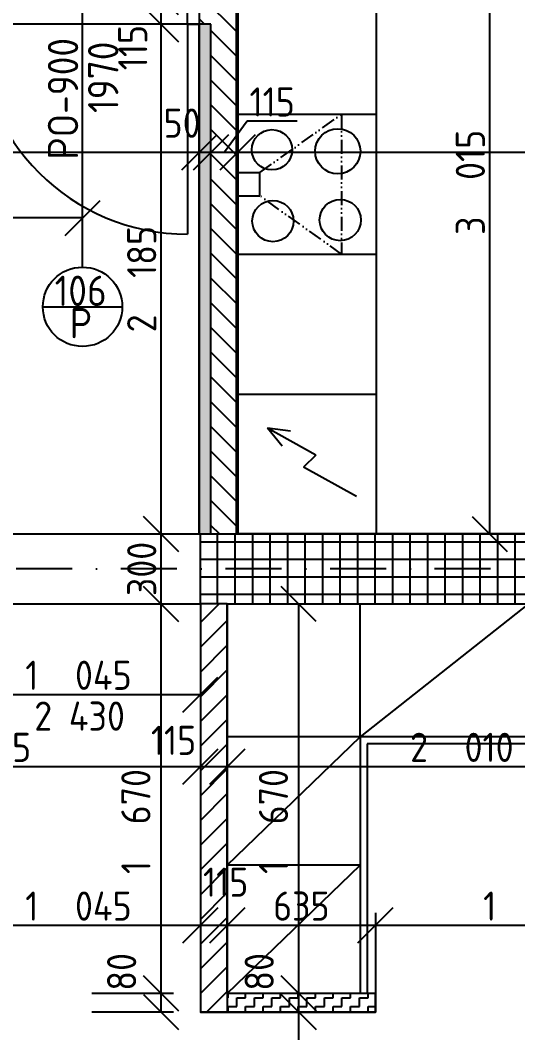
# Model space of a CAD drawing. Extents: x 4511820 to 5180432, y -1526536 to -944957.
# Drawn here: x 5148506 to 5150637, y -1214673 to -1210332 of the extents above; entities that cross this region are included whole.
import ezdxf

# ---------------------------------------------------------------- set-up
doc = ezdxf.new("R2010")
doc.units = 0
doc.header["$MEASUREMENT"] = 0
doc.linetypes.add('ACAD_ISO12W100', pattern=[22, 12, -3, 0.5, -3, 0.5, -3])
doc.linetypes.add('BODKOCIARKOVANA_3', pattern=[5.6, 3, -1.3, 0, -1.3])
doc.layers.get('0').update_dxf_attribs({"linetype": 'CONTINUOUS'})
doc.layers.get('Defpoints').update_dxf_attribs({"color": 61, "linetype": 'CONTINUOUS'})
for name, color, linetype in [('DVERE', 45, 'CONTINUOUS'), ('KÓTY', 4, 'CONTINUOUS'), ('MÚRY', 1, 'CONTINUOUS'), ('osi', 253, 'CONTINUOUS'), ('Plochy', 41, 'CONTINUOUS'), ('TENKÁ', 7, 'CONTINUOUS'), ('ZARIADENIE', 47, 'CONTINUOUS'), ('ZARIADENIE1', 145, 'CONTINUOUS'), ('ŠRAFY', 82, 'CONTINUOUS')]:
    doc.layers.add(name, color=color, linetype=linetype)
doc.styles.add('STYLE1', font='isocp.shx')
doc.dimstyles.new('STANDARD-50', dxfattribs={"dimtxt": 125, "dimasz": 150, "dimexe": 10, "dimexo": 200, "dimgap": 20, "dimtad": 1, "dimdsep": 46, "dimlunit": 6, "dimtxsty": 'STYLE1', "dimblk1": 'OBLIQUE', "dimblk2": 'OBLIQUE', "dimsah": 1, "dimcen": 2.5, "dimse1": 1, "dimse2": 1, "dimadec": 0, "dimazin": 0, "dimtfac": 1, "dimtmove": 1, "dimatfit": 3, "dimldrblk": 'OBLIQUE', "dimfxl": 1, "dimtolj": 1, "dimtzin": 0, "dimarcsym": 0})

# ---------------------------------------------------------------- blocks, each defined once
blk = doc.blocks.new('_OBLIQUE')
at = {"color": 0, "linetype": 'ByBlock'}
blk.add_line((-0.5, -0.5), (0.5, 0.5), dxfattribs=at)
blk = doc.blocks.new('*D28150')
at = {"layer": 'Defpoints', "color": 0}
for p in [(5149272.5, -1210897.5), (5149322.5, -1210897.5), (5149322.5, -1210897.5)]:
    blk.add_point(p, dxfattribs=at)
at = {"layer": 'KÓTY', "color": 0, "lineweight": -2}
blk.add_line((5149272.5, -1210897.5), (5149322.5, -1210897.5), dxfattribs=at)
at = {"layer": 'KÓTY', "color": 0, "linetype": 'ByBlock', "lineweight": -2, "xscale": 150, "yscale": 150, "zscale": 150, "rotation": 180}
blk.add_blockref('_OBLIQUE', (5149272.5, -1210897.5), dxfattribs=at)
at = {"layer": 'KÓTY', "color": 0, "linetype": 'ByBlock', "lineweight": -2, "xscale": 150, "yscale": 150, "zscale": 150}
blk.add_blockref('_OBLIQUE', (5149322.5, -1210897.5), dxfattribs=at)
at = {"layer": 'KÓTY', "color": 0, "insert": (5149199, -1210773), "char_height": 125, "attachment_point": 5, "style": 'STYLE1'}
blk.add_mtext('\\A1;50', dxfattribs=at)
blk = doc.blocks.new('*D28151')
at = {"layer": 'Defpoints', "color": 0}
for p in [(5149322.5, -1210897.5), (5149437.5, -1210897.5), (5149437.5, -1210897.5)]:
    blk.add_point(p, dxfattribs=at)
at = {"layer": 'KÓTY', "color": 0, "lineweight": -2}
for p, q in [((5149477.5, -1210764.5), (5149380, -1210897.5)), ((5149692.5, -1210764.5), (5149477.5, -1210764.5)), ((5149322.5, -1210897.5), (5149437.5, -1210897.5))]:
    blk.add_line(p, q, dxfattribs=at)
at = {"layer": 'KÓTY', "color": 0, "linetype": 'ByBlock', "lineweight": -2, "xscale": 150, "yscale": 150, "zscale": 150, "rotation": 180}
blk.add_blockref('_OBLIQUE', (5149322.5, -1210897.5), dxfattribs=at)
at = {"layer": 'KÓTY', "color": 0, "linetype": 'ByBlock', "lineweight": -2, "xscale": 150, "yscale": 150, "zscale": 150}
blk.add_blockref('_OBLIQUE', (5149437.5, -1210897.5), dxfattribs=at)
at = {"layer": 'KÓTY', "color": 0, "insert": (5149585, -1210682), "char_height": 125, "attachment_point": 5, "style": 'STYLE1'}
blk.add_mtext('\\A1;115', dxfattribs=at)
blk = doc.blocks.new('*D28152')
at = {"layer": 'Defpoints', "color": 0}
for p in [(5149437.5, -1210897.5), (5155902.5, -1210897.5), (5155902.5, -1210897.5)]:
    blk.add_point(p, dxfattribs=at)
at = {"layer": 'KÓTY', "color": 0, "lineweight": -2}
blk.add_line((5149437.5, -1210897.5), (5155902.5, -1210897.5), dxfattribs=at)
at = {"layer": 'KÓTY', "color": 0, "linetype": 'ByBlock', "lineweight": -2, "xscale": 150, "yscale": 150, "zscale": 150, "rotation": 180}
blk.add_blockref('_OBLIQUE', (5149437.5, -1210897.5), dxfattribs=at)
at = {"layer": 'KÓTY', "color": 0, "linetype": 'ByBlock', "lineweight": -2, "xscale": 150, "yscale": 150, "zscale": 150}
blk.add_blockref('_OBLIQUE', (5155902.5, -1210897.5), dxfattribs=at)
at = {"layer": 'KÓTY', "color": 0, "insert": (5152670, -1210815), "char_height": 125, "attachment_point": 5, "style": 'STYLE1'}
blk.add_mtext('\\A1;6ﾠ465', dxfattribs=at)
blk = doc.blocks.new('*D28522')
at = {"layer": 'Defpoints', "color": 0}
for p in [(5149437.5, -1209519.2), (5149437.5, -1212534.2), (5150516.5, -1212534.2)]:
    blk.add_point(p, dxfattribs=at)
at = {"layer": 'KÓTY', "color": 0, "lineweight": -2}
blk.add_line((5150516.5, -1209519.2), (5150516.5, -1212534.2), dxfattribs=at)
at = {"layer": 'KÓTY', "color": 0, "linetype": 'ByBlock', "lineweight": -2, "xscale": 150, "yscale": 150, "zscale": 150}
for p, rotation in [((5150516.5, -1209519.2), 90), ((5150516.5, -1212534.2), 270)]:
    blk.add_blockref('_OBLIQUE', p, dxfattribs=dict(at, rotation=rotation))
at = {"layer": 'KÓTY', "color": 0, "insert": (5150434, -1211026.7), "char_height": 125, "attachment_point": 5, "rotation": 90, "style": 'STYLE1'}
blk.add_mtext('\\A1;3ﾠ015', dxfattribs=at)
blk = doc.blocks.new('*D28529')
at = {"layer": 'Defpoints', "color": 0}
for p in [(5149277.5, -1212834.2), (5149392.5, -1213531.5), (5149392.5, -1213603)]:
    blk.add_point(p, dxfattribs=at)
at = {"layer": 'KÓTY', "color": 0, "lineweight": -2}
blk.add_line((5149277.5, -1213531.5), (5149392.5, -1213531.5), dxfattribs=at)
at = {"layer": 'KÓTY', "color": 0, "linetype": 'ByBlock', "lineweight": -2, "xscale": 150, "yscale": 150, "zscale": 150, "rotation": 180}
blk.add_blockref('_OBLIQUE', (5149277.5, -1213531.5), dxfattribs=at)
at = {"layer": 'KÓTY', "color": 0, "linetype": 'ByBlock', "lineweight": -2, "xscale": 150, "yscale": 150, "zscale": 150}
blk.add_blockref('_OBLIQUE', (5149392.5, -1213531.5), dxfattribs=at)
at = {"layer": 'KÓTY', "color": 0, "insert": (5149162.5, -1213419), "char_height": 125, "attachment_point": 5, "style": 'STYLE1'}
blk.add_mtext('\\A1;115', dxfattribs=at)
blk = doc.blocks.new('*D28530')
at = {"layer": 'Defpoints', "color": 0}
for p in [(5151402.5, -1213531.5), (5149392.5, -1213603), (5151402.5, -1213603)]:
    blk.add_point(p, dxfattribs=at)
at = {"layer": 'KÓTY', "color": 0, "lineweight": -2}
blk.add_line((5149392.5, -1213531.5), (5151402.5, -1213531.5), dxfattribs=at)
at = {"layer": 'KÓTY', "color": 0, "linetype": 'ByBlock', "lineweight": -2, "xscale": 150, "yscale": 150, "zscale": 150, "rotation": 180}
blk.add_blockref('_OBLIQUE', (5149392.5, -1213531.5), dxfattribs=at)
at = {"layer": 'KÓTY', "color": 0, "linetype": 'ByBlock', "lineweight": -2, "xscale": 150, "yscale": 150, "zscale": 150}
blk.add_blockref('_OBLIQUE', (5151402.5, -1213531.5), dxfattribs=at)
at = {"layer": 'KÓTY', "color": 0, "insert": (5150397.5, -1213449), "char_height": 125, "attachment_point": 5, "style": 'STYLE1'}
blk.add_mtext('\\A1;2ﾠ010', dxfattribs=at)
blk = doc.blocks.new('*D28539')
at = {"layer": 'Defpoints', "color": 0}
for p in [(5148546, -1210234.2), (5149108.5, -1210349.2), (5149108.5, -1210349.2)]:
    blk.add_point(p, dxfattribs=at)
at = {"layer": 'KÓTY', "color": 0, "lineweight": -2}
blk.add_line((5149108.5, -1210234.2), (5149108.5, -1210349.2), dxfattribs=at)
at = {"layer": 'KÓTY', "color": 0, "linetype": 'ByBlock', "lineweight": -2, "xscale": 150, "yscale": 150, "zscale": 150}
for p, rotation in [((5149108.5, -1210234.2), 90), ((5149108.5, -1210349.2), 270)]:
    blk.add_blockref('_OBLIQUE', p, dxfattribs=dict(at, rotation=rotation))
at = {"layer": 'KÓTY', "color": 0, "insert": (5148987.5, -1210449), "char_height": 125, "attachment_point": 5, "rotation": 90, "style": 'STYLE1'}
blk.add_mtext('\\A1;115', dxfattribs=at)
blk = doc.blocks.new('*D28540')
at = {"layer": 'Defpoints', "color": 0}
for p in [(5149108.5, -1210349.2), (5149106, -1212534.2), (5149108.5, -1212534.2)]:
    blk.add_point(p, dxfattribs=at)
at = {"layer": 'KÓTY', "color": 0, "lineweight": -2}
blk.add_line((5149108.5, -1210349.2), (5149108.5, -1212534.2), dxfattribs=at)
at = {"layer": 'KÓTY', "color": 0, "linetype": 'ByBlock', "lineweight": -2, "xscale": 150, "yscale": 150, "zscale": 150}
for p, rotation in [((5149108.5, -1210349.2), 90), ((5149108.5, -1212534.2), 270)]:
    blk.add_blockref('_OBLIQUE', p, dxfattribs=dict(at, rotation=rotation))
at = {"layer": 'KÓTY', "color": 0, "insert": (5149026, -1211441.7), "char_height": 125, "attachment_point": 5, "rotation": 90, "style": 'STYLE1'}
blk.add_mtext('\\A1;2ﾠ185', dxfattribs=at)
blk = doc.blocks.new('*D28541')
at = {"layer": 'Defpoints', "color": 0}
for p in [(5149106, -1212534.2), (5149106, -1212834.2), (5149108.5, -1212834.2)]:
    blk.add_point(p, dxfattribs=at)
at = {"layer": 'KÓTY', "color": 0, "lineweight": -2}
blk.add_line((5149108.5, -1212534.2), (5149108.5, -1212834.2), dxfattribs=at)
at = {"layer": 'KÓTY', "color": 0, "linetype": 'ByBlock', "lineweight": -2, "xscale": 150, "yscale": 150, "zscale": 150}
for p, rotation in [((5149108.5, -1212534.2), 90), ((5149108.5, -1212834.2), 270)]:
    blk.add_blockref('_OBLIQUE', p, dxfattribs=dict(at, rotation=rotation))
at = {"layer": 'KÓTY', "color": 0, "insert": (5149026, -1212684.2), "char_height": 125, "attachment_point": 5, "rotation": 90, "style": 'STYLE1'}
blk.add_mtext('\\A1;300', dxfattribs=at)
blk = doc.blocks.new('*D28548')
at = {"layer": 'Defpoints', "color": 0}
for p in [(5148822, -1212834.2), (5148822, -1214504.2), (5149698, -1214504.2)]:
    blk.add_point(p, dxfattribs=at)
at = {"layer": 'KÓTY', "color": 0, "lineweight": -2}
blk.add_line((5149698, -1212834.2), (5149698, -1214504.2), dxfattribs=at)
at = {"layer": 'KÓTY', "color": 0, "linetype": 'ByBlock', "lineweight": -2, "xscale": 150, "yscale": 150, "zscale": 150}
for p, rotation in [((5149698, -1212834.2), 90), ((5149698, -1214504.2), 270)]:
    blk.add_blockref('_OBLIQUE', p, dxfattribs=dict(at, rotation=rotation))
at = {"layer": 'KÓTY', "color": 0, "insert": (5149590.5, -1213767), "char_height": 125, "attachment_point": 5, "rotation": 90, "style": 'STYLE1'}
blk.add_mtext('\\A1;1ﾠ670', dxfattribs=at)
blk = doc.blocks.new('*D28549')
at = {"layer": 'Defpoints', "color": 0}
for p in [(5148822, -1214504.2), (5148822, -1214584.2), (5149698, -1214584.2)]:
    blk.add_point(p, dxfattribs=at)
at = {"layer": 'KÓTY', "color": 0, "lineweight": -2}
blk.add_line((5149698, -1214504.2), (5149698, -1214584.2), dxfattribs=at)
at = {"layer": 'KÓTY', "color": 0, "linetype": 'ByBlock', "lineweight": -2, "xscale": 150, "yscale": 150, "zscale": 150}
for p, rotation in [((5149698, -1214504.2), 90), ((5149698, -1214584.2), 270)]:
    blk.add_blockref('_OBLIQUE', p, dxfattribs=dict(at, rotation=rotation))
at = {"layer": 'KÓTY', "color": 0, "insert": (5149529.5, -1214411.5), "char_height": 125, "attachment_point": 5, "rotation": 90, "style": 'STYLE1'}
blk.add_mtext('\\A1;80', dxfattribs=at)
blk = doc.blocks.new('*D28550')
at = {"layer": 'Defpoints', "color": 0}
for p in [(5149698, -1214584.2), (5149698, -1215839.2), (5149698, -1215839.2)]:
    blk.add_point(p, dxfattribs=at)
at = {"layer": 'KÓTY', "color": 0, "lineweight": -2}
blk.add_line((5149698, -1214584.2), (5149698, -1215839.2), dxfattribs=at)
at = {"layer": 'KÓTY', "color": 0, "linetype": 'ByBlock', "lineweight": -2, "xscale": 150, "yscale": 150, "zscale": 150}
for p, rotation in [((5149698, -1214584.2), 90), ((5149698, -1215839.2), 270)]:
    blk.add_blockref('_OBLIQUE', p, dxfattribs=dict(at, rotation=rotation))
at = {"layer": 'KÓTY', "color": 0, "insert": (5149615.5, -1215211.7), "char_height": 125, "attachment_point": 5, "rotation": 90, "style": 'STYLE1'}
blk.add_mtext('\\A1;1ﾠ255', dxfattribs=at)
blk = doc.blocks.new('*D28569')
at = {"layer": 'Defpoints', "color": 0}
for p in [(5149392.5, -1214212), (5149392.5, -1214504.2), (5149277.5, -1214584.2)]:
    blk.add_point(p, dxfattribs=at)
at = {"layer": 'KÓTY', "color": 0, "lineweight": -2}
blk.add_line((5149277.5, -1214212), (5149392.5, -1214212), dxfattribs=at)
at = {"layer": 'KÓTY', "color": 0, "linetype": 'ByBlock', "lineweight": -2, "xscale": 150, "yscale": 150, "zscale": 150, "rotation": 180}
blk.add_blockref('_OBLIQUE', (5149277.5, -1214212), dxfattribs=at)
at = {"layer": 'KÓTY', "color": 0, "linetype": 'ByBlock', "lineweight": -2, "xscale": 150, "yscale": 150, "zscale": 150}
blk.add_blockref('_OBLIQUE', (5149392.5, -1214212), dxfattribs=at)
at = {"layer": 'KÓTY', "color": 0, "insert": (5149385.8, -1214027), "char_height": 125, "attachment_point": 5, "style": 'STYLE1'}
blk.add_mtext('\\A1;115', dxfattribs=at)
blk = doc.blocks.new('*D28570')
at = {"layer": 'Defpoints', "color": 0}
for p in [(5150027.5, -1214212), (5149392.5, -1214504.2), (5150027.5, -1214504.2)]:
    blk.add_point(p, dxfattribs=at)
at = {"layer": 'KÓTY', "color": 0, "lineweight": -2}
blk.add_line((5149392.5, -1214212), (5150027.5, -1214212), dxfattribs=at)
at = {"layer": 'KÓTY', "color": 0, "linetype": 'ByBlock', "lineweight": -2, "xscale": 150, "yscale": 150, "zscale": 150, "rotation": 180}
blk.add_blockref('_OBLIQUE', (5149392.5, -1214212), dxfattribs=at)
at = {"layer": 'KÓTY', "color": 0, "linetype": 'ByBlock', "lineweight": -2, "xscale": 150, "yscale": 150, "zscale": 150}
blk.add_blockref('_OBLIQUE', (5150027.5, -1214212), dxfattribs=at)
at = {"layer": 'KÓTY', "color": 0, "insert": (5149710, -1214129.5), "char_height": 125, "attachment_point": 5, "style": 'STYLE1'}
blk.add_mtext('\\A1;635', dxfattribs=at)
blk = doc.blocks.new('*D28571')
at = {"layer": 'Defpoints', "color": 0}
for p in [(5151402.5, -1214212), (5150027.5, -1214504.2), (5151402.5, -1214504.2)]:
    blk.add_point(p, dxfattribs=at)
at = {"layer": 'KÓTY', "color": 0, "lineweight": -2}
blk.add_line((5150027.5, -1214212), (5151402.5, -1214212), dxfattribs=at)
at = {"layer": 'KÓTY', "color": 0, "linetype": 'ByBlock', "lineweight": -2, "xscale": 150, "yscale": 150, "zscale": 150, "rotation": 180}
blk.add_blockref('_OBLIQUE', (5150027.5, -1214212), dxfattribs=at)
at = {"layer": 'KÓTY', "color": 0, "linetype": 'ByBlock', "lineweight": -2, "xscale": 150, "yscale": 150, "zscale": 150}
blk.add_blockref('_OBLIQUE', (5151402.5, -1214212), dxfattribs=at)
at = {"layer": 'KÓTY', "color": 0, "insert": (5150715, -1214129.5), "char_height": 125, "attachment_point": 5, "style": 'STYLE1'}
blk.add_mtext('\\A1;1ﾠ375', dxfattribs=at)
blk = doc.blocks.new('*D31536')
at = {"layer": 'Defpoints', "color": 0}
for p in [(5147482.5, -1210897.5), (5149272.5, -1210897.5), (5149272.5, -1210897.5)]:
    blk.add_point(p, dxfattribs=at)
at = {"layer": 'KÓTY', "color": 0, "lineweight": -2}
blk.add_line((5147482.5, -1210897.5), (5149272.5, -1210897.5), dxfattribs=at)
at = {"layer": 'KÓTY', "color": 0, "linetype": 'ByBlock', "lineweight": -2, "xscale": 150, "yscale": 150, "zscale": 150, "rotation": 180}
blk.add_blockref('_OBLIQUE', (5147482.5, -1210897.5), dxfattribs=at)
at = {"layer": 'KÓTY', "color": 0, "linetype": 'ByBlock', "lineweight": -2, "xscale": 150, "yscale": 150, "zscale": 150}
blk.add_blockref('_OBLIQUE', (5149272.5, -1210897.5), dxfattribs=at)
at = {"layer": 'KÓTY', "color": 0, "insert": (5148201, -1210812), "char_height": 125, "attachment_point": 5, "style": 'STYLE1'}
blk.add_mtext('\\A1;1ﾠ790', dxfattribs=at)
blk = doc.blocks.new('*D31537')
at = {"layer": 'Defpoints', "color": 0}
for p in [(5147482.5, -1211179.5), (5147482.5, -1211390.2), (5148772.5, -1211390.2)]:
    blk.add_point(p, dxfattribs=at)
at = {"layer": 'KÓTY', "color": 0, "lineweight": -2}
blk.add_line((5148772.5, -1211179.5), (5147482.5, -1211179.5), dxfattribs=at)
at = {"layer": 'KÓTY', "color": 0, "linetype": 'ByBlock', "lineweight": -2, "xscale": 150, "yscale": 150, "zscale": 150, "rotation": 180}
blk.add_blockref('_OBLIQUE', (5147482.5, -1211179.5), dxfattribs=at)
at = {"layer": 'KÓTY', "color": 0, "linetype": 'ByBlock', "lineweight": -2, "xscale": 150, "yscale": 150, "zscale": 150}
blk.add_blockref('_OBLIQUE', (5148772.5, -1211179.5), dxfattribs=at)
at = {"layer": 'KÓTY', "color": 0, "insert": (5148204.5, -1211090.5), "char_height": 125, "attachment_point": 5, "style": 'STYLE1'}
blk.add_mtext('\\A1;1ﾠ290', dxfattribs=at)
blk = doc.blocks.new('*D55188')
at = {"layer": 'Defpoints', "color": 0}
for p in [(5148232.5, -1212834.2), (5149277.5, -1212834.2), (5149277.5, -1213222.5)]:
    blk.add_point(p, dxfattribs=at)
at = {"layer": 'KÓTY', "color": 0, "lineweight": -2}
blk.add_line((5148232.5, -1213222.5), (5149277.5, -1213222.5), dxfattribs=at)
at = {"layer": 'KÓTY', "color": 0, "linetype": 'ByBlock', "lineweight": -2, "xscale": 150, "yscale": 150, "zscale": 150, "rotation": 180}
blk.add_blockref('_OBLIQUE', (5148232.5, -1213222.5), dxfattribs=at)
at = {"layer": 'KÓTY', "color": 0, "linetype": 'ByBlock', "lineweight": -2, "xscale": 150, "yscale": 150, "zscale": 150}
blk.add_blockref('_OBLIQUE', (5149277.5, -1213222.5), dxfattribs=at)
at = {"layer": 'KÓTY', "color": 0, "insert": (5148755, -1213140), "char_height": 125, "attachment_point": 5, "style": 'STYLE1'}
blk.add_mtext('\\A1;1ﾠ045', dxfattribs=at)
blk = doc.blocks.new('*D55189')
at = {"layer": 'Defpoints', "color": 0}
for p in [(5147372.5, -1212834.2), (5149277.5, -1212834.2), (5149277.5, -1213531.5)]:
    blk.add_point(p, dxfattribs=at)
at = {"layer": 'KÓTY', "color": 0, "lineweight": -2}
blk.add_line((5147372.5, -1213531.5), (5149277.5, -1213531.5), dxfattribs=at)
at = {"layer": 'KÓTY', "color": 0, "linetype": 'ByBlock', "lineweight": -2, "xscale": 150, "yscale": 150, "zscale": 150, "rotation": 180}
blk.add_blockref('_OBLIQUE', (5147372.5, -1213531.5), dxfattribs=at)
at = {"layer": 'KÓTY', "color": 0, "linetype": 'ByBlock', "lineweight": -2, "xscale": 150, "yscale": 150, "zscale": 150}
blk.add_blockref('_OBLIQUE', (5149277.5, -1213531.5), dxfattribs=at)
at = {"layer": 'KÓTY', "color": 0, "insert": (5148325, -1213449), "char_height": 125, "attachment_point": 5, "style": 'STYLE1'}
blk.add_mtext('\\A1;1ﾠ905', dxfattribs=at)
blk = doc.blocks.new('*D55190')
at = {"layer": 'Defpoints', "color": 0}
for p in [(5149277.5, -1212834.2), (5149392.5, -1213531.5), (5149392.5, -1213603)]:
    blk.add_point(p, dxfattribs=at)
at = {"layer": 'KÓTY', "color": 0, "lineweight": -2}
blk.add_line((5149277.5, -1213531.5), (5149392.5, -1213531.5), dxfattribs=at)
at = {"layer": 'KÓTY', "color": 0, "linetype": 'ByBlock', "lineweight": -2, "xscale": 150, "yscale": 150, "zscale": 150, "rotation": 180}
blk.add_blockref('_OBLIQUE', (5149277.5, -1213531.5), dxfattribs=at)
at = {"layer": 'KÓTY', "color": 0, "linetype": 'ByBlock', "lineweight": -2, "xscale": 150, "yscale": 150, "zscale": 150}
blk.add_blockref('_OBLIQUE', (5149392.5, -1213531.5), dxfattribs=at)
at = {"layer": 'KÓTY', "color": 0, "insert": (5149162.5, -1213419), "char_height": 125, "attachment_point": 5, "style": 'STYLE1'}
blk.add_mtext('\\A1;115', dxfattribs=at)
blk = doc.blocks.new('*D55191')
at = {"layer": 'Defpoints', "color": 0}
for p in [(5148232.5, -1212834.2), (5148232.5, -1214504.2), (5149108.5, -1214504.2)]:
    blk.add_point(p, dxfattribs=at)
at = {"layer": 'KÓTY', "color": 0, "lineweight": -2}
blk.add_line((5149108.5, -1212834.2), (5149108.5, -1214504.2), dxfattribs=at)
at = {"layer": 'KÓTY', "color": 0, "linetype": 'ByBlock', "lineweight": -2, "xscale": 150, "yscale": 150, "zscale": 150}
for p, rotation in [((5149108.5, -1212834.2), 90), ((5149108.5, -1214504.2), 270)]:
    blk.add_blockref('_OBLIQUE', p, dxfattribs=dict(at, rotation=rotation))
at = {"layer": 'KÓTY', "color": 0, "insert": (5149001, -1213767), "char_height": 125, "attachment_point": 5, "rotation": 90, "style": 'STYLE1'}
blk.add_mtext('\\A1;1ﾠ670', dxfattribs=at)
blk = doc.blocks.new('*D55192')
at = {"layer": 'Defpoints', "color": 0}
for p in [(5148232.5, -1214504.2), (5148232.5, -1214584.2), (5149108.5, -1214584.2)]:
    blk.add_point(p, dxfattribs=at)
at = {"layer": 'KÓTY', "color": 0, "lineweight": -2}
blk.add_line((5149108.5, -1214504.2), (5149108.5, -1214584.2), dxfattribs=at)
at = {"layer": 'KÓTY', "color": 0, "linetype": 'ByBlock', "lineweight": -2, "xscale": 150, "yscale": 150, "zscale": 150}
for p, rotation in [((5149108.5, -1214504.2), 90), ((5149108.5, -1214584.2), 270)]:
    blk.add_blockref('_OBLIQUE', p, dxfattribs=dict(at, rotation=rotation))
at = {"layer": 'KÓTY', "color": 0, "insert": (5148940, -1214411.5), "char_height": 125, "attachment_point": 5, "rotation": 90, "style": 'STYLE1'}
blk.add_mtext('\\A1;80', dxfattribs=at)
blk = doc.blocks.new('*D55194')
at = {"layer": 'Defpoints', "color": 0}
for p in [(5149277.5, -1214212), (5148232.5, -1214504.2), (5149277.5, -1214584.2)]:
    blk.add_point(p, dxfattribs=at)
at = {"layer": 'KÓTY', "color": 0, "lineweight": -2}
blk.add_line((5148232.5, -1214212), (5149277.5, -1214212), dxfattribs=at)
at = {"layer": 'KÓTY', "color": 0, "linetype": 'ByBlock', "lineweight": -2, "xscale": 150, "yscale": 150, "zscale": 150, "rotation": 180}
blk.add_blockref('_OBLIQUE', (5148232.5, -1214212), dxfattribs=at)
at = {"layer": 'KÓTY', "color": 0, "linetype": 'ByBlock', "lineweight": -2, "xscale": 150, "yscale": 150, "zscale": 150}
blk.add_blockref('_OBLIQUE', (5149277.5, -1214212), dxfattribs=at)
at = {"layer": 'KÓTY', "color": 0, "insert": (5148755, -1214129.5), "char_height": 125, "attachment_point": 5, "style": 'STYLE1'}
blk.add_mtext('\\A1;1ﾠ045', dxfattribs=at)

msp = doc.modelspace()

# ---------------------------------------------------------------- hatches: boundary and pattern name
at = {"layer": 'ŠRAFY', "ltscale": 0.25}
h = msp.add_hatch(dxfattribs=at)
h.set_pattern_fill('ANSI31', color=256, scale=600, angle=90, style=0)
h.set_pattern_definition([(135, (-2904913.184, 133592.89), (-53.0330086, -53.0330086), [])])
h.paths.add_polyline_path([(5149432.5, -1212534.226), (5149432.5, -1209519.226), (5149432.5, -1209379.226), (5149432.5, -1207144.226), (5149437.5, -1207144.226), (5149437.5, -1207029.226), (5149437.5, -1206194.226), (5149322.5, -1206194.226), (5149322.5, -1210234.226), (5149272.5, -1210234.226), (5149272.5, -1210349.226), (5149322.5, -1210349.226), (5149322.5, -1212534.226)])
at = {"layer": 'ŠRAFY'}
h = msp.add_hatch(dxfattribs=at)
h.set_pattern_fill('DOTS', color=256, scale=250, angle=90)
h.set_pattern_definition([(90, (0, -89070.035), (-15.625, 7.8125), [0, -15.625])])
h.paths.add_polyline_path([(5149322.5, -1210349.226), (5149272.5, -1210349.226), (5149272.5, -1212534.226), (5149277.5, -1212534.226), (5149322.5, -1212534.226)])
at = {"layer": 'ŠRAFY', "ltscale": 0.25}
h = msp.add_hatch(dxfattribs=at)
h.set_pattern_fill('ANSI37', color=256, scale=600, angle=45)
h.set_pattern_definition([(90, (-3307273.674, 579782.7), (-75, 1e-14), []), (180, (-3307273.674, 579782.7), (-1e-14, -75), [])])
h.paths.add_polyline_path([(5149277.5, -1212834.226), (5149392.5, -1212834.226), (5149437.5, -1212834.226), (5149962.5, -1212834.226), (5150682.5, -1212834.226), (5151402.5, -1212834.226), (5151517.5, -1212834.226), (5155902.5, -1212834.226), (5155902.5, -1212534.226), (5150032.5, -1212534.226), (5149432.5, -1212534.226), (5149322.5, -1212534.226), (5149277.5, -1212534.226)])
h = msp.add_hatch(dxfattribs=at)
h.set_pattern_fill('ANSI31', color=256, scale=600, style=0)
h.set_pattern_definition([(45, (515270.5, 214751.965), (-53.0330086, 53.0330086), [])])
h.paths.add_polyline_path([(5149392.5, -1212834.226), (5149277.5, -1212834.226), (5149277.5, -1214584.226), (5149392.5, -1214584.226), (5149392.5, -1214504.226), (5149392.5, -1213954.226), (5149392.5, -1213404.226)])
h = msp.add_hatch(dxfattribs=at)
h.set_pattern_fill('ZIGZAG', color=256, scale=300, style=0)
h.set_pattern_definition([(0, (-68841.5, 214751.965), (37.5, 37.5), [37.5, -37.5]), (90, (-68804, 214751.965), (-37.5, 37.5), [37.5, -37.5])])
h.paths.add_polyline_path([(5149392.5, -1214504.226), (5149392.5, -1214584.226), (5150027.5, -1214584.226), (5150027.5, -1214504.226), (5149992.5, -1214504.226), (5149962.5, -1214504.226)])

# ---------------------------------------------------------------- linework, layer by layer
at = {"layer": 'DVERE', "ltscale": 0.25}
for p, q in [((5148772.5, -1211390.226), (5148772.5, -1210051.365)), ((5148602.5, -1211560.226), (5148942.5, -1211560.226)), ((5148602.5, -1211560.226), (5148942.5, -1211560.226))]:
    msp.add_line(p, q, dxfattribs=at)
at = {"layer": 'DVERE'}
for q in [(5148322.5, -1210349.226), (5149222.5, -1211249.226)]:
    msp.add_line((5149222.5, -1210349.226), q, dxfattribs=at)
at = {"layer": 'DVERE', "ltscale": 0.25}
msp.add_circle((5148772.5, -1211560.226), 170, dxfattribs=at)
at = {"layer": 'DVERE'}
msp.add_arc((5149222.5, -1210349.226), 900, 180, 270, dxfattribs=at)
at = {"layer": 'KÓTY', "ltscale": 0.25}
for p, q in [((5150027.5, -1214158.632), (5150027.5, -1214508.632)), ((5149161.903, -1214504.226), (5148811.903, -1214504.226)), ((5149161.903, -1214584.226), (5148811.903, -1214584.226))]:
    msp.add_line(p, q, dxfattribs=at)
at = {"layer": 'MÚRY'}
for p, q in [((5149437.5, -1209519.226), (5149437.5, -1212534.226)), ((5149222.5, -1210349.226), (5149222.5, -1210234.226)), ((5149222.5, -1210349.226), (5149272.5, -1210349.226)), ((5149272.5, -1210349.226), (5149272.5, -1212534.226)), ((5149277.5, -1212834.226), (5149277.5, -1212534.226)), ((5149437.5, -1212534.226), (5155902.5, -1212534.226)), ((5149392.5, -1212834.226), (5151402.5, -1212834.226)), ((5149437.5, -1212834.226), (5151402.5, -1212834.226)), ((5150027.5, -1214504.226), (5149392.5, -1214504.226)), ((5150027.5, -1214584.226), (5149277.5, -1214584.226))]:
    msp.add_line(p, q, dxfattribs=at)
at = {"layer": 'MÚRY', "color": 30}
msp.add_line((5149272.5, -1212534.226), (5149277.5, -1212534.226), dxfattribs=at)
at = {"layer": 'MÚRY', "ltscale": 0.25}
for p, q in [((5149277.5, -1212834.226), (5149277.5, -1214584.226)), ((5149392.5, -1212834.226), (5149392.5, -1214504.226)), ((5150027.5, -1214504.226), (5150027.5, -1214584.226))]:
    msp.add_line(p, q, dxfattribs=at)
at = {"layer": 'osi', "linetype": 'BODKOCIARKOVANA_3', "ltscale": 80}
msp.add_line((5157242.5, -1212684.226), (5093572.5, -1212684.226), dxfattribs=at)
at = {"layer": 'Plochy'}
for points in [[(5155902.5, -1212534.226), (5149432.5, -1212534.226), (5149432.5, -1209519.226), (5151492.5, -1209519.226), (5151492.5, -1207579.226), (5152592.5, -1207579.226), (5152592.5, -1209519.226), (5155902.5, -1209519.226)], [(5149272.5, -1210349.226), (5147482.5, -1210349.226), (5147482.5, -1212534.226), (5149272.5, -1212534.226)], [(5147232.5, -1215839.226), (5147232.5, -1214584.226), (5148232.5, -1214584.226), (5148232.5, -1214504.226), (5147372.5, -1214504.226), (5147372.5, -1212834.226), (5149277.5, -1212834.226), (5149277.5, -1214584.226), (5150027.5, -1214584.226), (5150027.5, -1214504.226), (5149392.5, -1214504.226), (5149392.5, -1212834.226), (5151402.5, -1212834.226), (5151402.5, -1216954.226), (5149152.5, -1216954.226), (5149152.5, -1215954.226), (5150072.5, -1215954.226), (5150072.5, -1215839.226)]]:
    msp.add_lwpolyline(points, close=True, dxfattribs=at)
at = {"layer": 'TENKÁ'}
for p, q in [((5149272.5, -1210234.226), (5149272.5, -1210349.226)), ((5149322.5, -1210349.226), (5149272.5, -1210349.226)), ((5149322.5, -1212534.226), (5149322.5, -1210349.226)), ((5149277.5, -1212534.226), (5149437.5, -1212534.226)), ((5149392.5, -1212834.226), (5149277.5, -1212834.226)), ((5149392.5, -1214504.226), (5149392.5, -1214584.226))]:
    msp.add_line(p, q, dxfattribs=at)
at = {"layer": 'TENKÁ', "linetype": 'ACAD_ISO12W100', "ltscale": 10}
for p, q in [((5148232.5, -1212534.226), (5149277.5, -1212534.226)), ((5148232.5, -1212834.226), (5149277.5, -1212834.226))]:
    msp.add_line(p, q, dxfattribs=at)
at = {"layer": 'ZARIADENIE'}
for p, q in [((5150682.5, -1212834.226), (5149962.5, -1213404.226)), ((5149962.5, -1213404.226), (5149962.5, -1212834.226)), ((5149962.5, -1213404.226), (5149392.5, -1213404.226)), ((5149392.5, -1213954.226), (5149962.5, -1213404.226)), ((5149962.5, -1213404.226), (5149962.5, -1214504.226)), ((5151402.5, -1213404.226), (5149962.5, -1213404.226)), ((5149992.5, -1213434.226), (5149992.5, -1214504.226)), ((5151402.5, -1213434.226), (5149992.5, -1213434.226)), ((5149392.5, -1214504.226), (5149962.5, -1213954.226)), ((5149962.5, -1213954.226), (5149392.5, -1213954.226))]:
    msp.add_line(p, q, dxfattribs=at)
at = {"layer": 'ZARIADENIE1', "color": 8, "ltscale": 0.25}
for p, q in [((5150032.5, -1212534.226), (5150032.5, -1210119.226)), ((5149432.5, -1210734.226), (5150032.5, -1210734.226)), ((5149432.5, -1210734.226), (5150032.5, -1210734.226)), ((5149432.5, -1210984.226), (5149532.5, -1210984.226)), ((5149532.5, -1211084.226), (5149532.5, -1210984.226)), ((5149432.5, -1211084.226), (5149532.5, -1211084.226)), ((5149432.5, -1211334.226), (5150032.5, -1211334.226)), ((5149432.5, -1211334.226), (5150032.5, -1211334.226)), ((5149432.5, -1211934.226), (5150032.5, -1211934.226))]:
    msp.add_line(p, q, dxfattribs=at)
at = {"layer": 'ZARIADENIE1', "color": 8, "linetype": 'ACAD_ISO12W100', "ltscale": 5}
for p, q in [((5149532.5, -1210984.226), (5149882.5, -1210734.226)), ((5149882.5, -1210734.226), (5149882.5, -1211334.226)), ((5149882.5, -1211334.226), (5149532.5, -1211084.226))]:
    msp.add_line(p, q, dxfattribs=at)
at = {"layer": 'ZARIADENIE1', "color": 8}
for p, q in [((5149663.839, -1212093.487), (5149564.582, -1212080.602)), ((5149772.557, -1212196.318), (5149564.582, -1212080.602)), ((5149627.86, -1212158.151), (5149564.582, -1212080.602)), ((5149772.557, -1212196.318), (5149719.686, -1212248.151)), ((5149946.012, -1212374.078), (5149719.686, -1212248.151))]:
    msp.add_line(p, q, dxfattribs=at)
at = {"layer": 'ZARIADENIE1', "color": 8, "ltscale": 0.25}
for centre, radius in [((5149584.057, -1210887.102), 86.283), ((5149866.054, -1210893.423), 96.805), ((5149588.265, -1211192.777), 88.387), ((5149876.576, -1211188.382), 88.387)]:
    msp.add_circle(centre, radius, dxfattribs=at)

# ---------------------------------------------------------------- texts
at = {"layer": 'DVERE', "style": 'STYLE1'}
for s, p in [('106', (5148652.97, -1211556.726)), ('P', (5148717.47, -1211695.363))]:
    msp.add_text(s, height=130, dxfattribs=at).set_placement(p)
at = {"layer": 'KÓTY', "insert": (5148759.847, -1213314.992), "char_height": 125, "attachment_point": 5, "style": 'STYLE1'}
msp.add_mtext('\\A1;2 430', dxfattribs=at)
at = {"layer": 'TENKÁ', "linetype": 'Continuous', "style": 'STYLE1'}
for s, p in [('PO-900', (5148753.917, -1210929.797)), ('1970', (5148926.024, -1210729.415))]:
    msp.add_text(s, height=130, rotation=90, dxfattribs=at).set_placement(p)

# ---------------------------------------------------------------- dimensions: what is measured, and where the dimension line sits
at = {"layer": 'KÓTY'}
for base, p1, p2, picture, middle in [((5150516.5, -1212534.226), (5149437.5, -1209519.226), (5149437.5, -1212534.226), '*D28522', (5150433.957, -1211026.726)), ((5149108.5, -1212534.226), (5149108.5, -1210349.226), (5149106, -1212534.226), '*D28540', (5149025.957, -1211441.726)), ((5149108.5, -1212834.226), (5149106, -1212534.226), (5149106, -1212834.226), '*D28541', (5149026, -1212684.226)), ((5149698, -1215839.226), (5149698, -1214584.226), (5149698, -1215839.226), '*D28550', (5149615.457, -1215211.726))]:
    dim = msp.add_linear_dim(base=base, p1=p1, p2=p2, angle=90, dimstyle='STANDARD-50', dxfattribs=at)
    dim.commit()
    dim.dimension.update_dxf_attribs({"geometry": picture, "text_midpoint": middle})
for base, p1, p2, picture, middle in [((5149108.5, -1210349.226), (5148546, -1210234.226), (5149108.5, -1210349.226), '*D28539', (5149070, -1210449.035)), ((5149108.5, -1214504.226), (5148232.5, -1212834.226), (5148232.5, -1214504.226), '*D55191', (5149083.5, -1213767.035)), ((5149698, -1214504.226), (5148822, -1212834.226), (5148822, -1214504.226), '*D28548', (5149673, -1213767.035)), ((5149108.5, -1214584.226), (5148232.5, -1214504.226), (5148232.5, -1214584.226), '*D55192', (5149022.5, -1214411.535)), ((5149698, -1214584.226), (5148822, -1214504.226), (5148822, -1214584.226), '*D28549', (5149612, -1214411.535))]:
    dim = msp.add_linear_dim(base=base, p1=p1, p2=p2, angle=90, dimstyle='STANDARD-50', dxfattribs=at)
    dim.commit()
    dim.dimension.update_dxf_attribs({"geometry": picture, "text_midpoint": middle, "dimtype": 160})
for base, p1, p2, picture, middle in [((5149437.5, -1210897.535), (5149322.5, -1210897.535), (5149437.5, -1210897.535), '*D28151', (5149497.5, -1210764.535)), ((5149322.5, -1210897.535), (5149272.5, -1210897.535), (5149322.5, -1210897.535), '*D28150', (5149199, -1210855.535)), ((5149272.5, -1210897.535), (5147482.5, -1210897.535), (5149272.5, -1210897.535), '*D31536', (5148201, -1210894.535)), ((5149392.5, -1213531.535), (5149277.5, -1212834.226), (5149392.5, -1213603.035), '*D28529', (5149162.5, -1213501.535)), ((5149392.5, -1213531.535), (5149277.5, -1212834.226), (5149392.5, -1213603.035), '*D55190', (5149162.5, -1213501.535))]:
    dim = msp.add_linear_dim(base=base, p1=p1, p2=p2, dimstyle='STANDARD-50', dxfattribs=at)
    dim.commit()
    dim.dimension.update_dxf_attribs({"geometry": picture, "text_midpoint": middle, "dimtype": 160})
for base, p1, p2, picture, middle in [((5155902.5, -1210897.535), (5149437.5, -1210897.535), (5155902.5, -1210897.535), '*D28152', (5152670, -1210814.992)), ((5149277.5, -1213531.535), (5147372.5, -1212834.226), (5149277.5, -1212834.226), '*D55189', (5148325, -1213448.992)), ((5149277.5, -1213222.535), (5148232.5, -1212834.226), (5149277.5, -1212834.226), '*D55188', (5148755, -1213139.992)), ((5151402.5, -1213531.535), (5149392.5, -1213603.035), (5151402.5, -1213603.035), '*D28530', (5150397.5, -1213448.992)), ((5149392.5, -1214212.035), (5149277.5, -1214584.226), (5149392.5, -1214504.226), '*D28569', (5149385.75, -1214027.035)), ((5149277.5, -1214212.035), (5148232.5, -1214504.226), (5149277.5, -1214584.226), '*D55194', (5148755, -1214129.492)), ((5150027.5, -1214212.035), (5149392.5, -1214504.226), (5150027.5, -1214504.226), '*D28570', (5149710, -1214129.535)), ((5151402.5, -1214212.035), (5150027.5, -1214504.226), (5151402.5, -1214504.226), '*D28571', (5150715, -1214129.492))]:
    dim = msp.add_linear_dim(base=base, p1=p1, p2=p2, dimstyle='STANDARD-50', dxfattribs=at)
    dim.commit()
    dim.dimension.update_dxf_attribs({"geometry": picture, "text_midpoint": middle})
dim = msp.add_linear_dim(base=(5147482.5, -1211179.535), p1=(5148772.5, -1211390.226), p2=(5147482.5, -1211390.226), dimstyle='STANDARD-50', override={"dimtxsty": 'STYLE1', "dimldrblk": 'OBLIQUE'}, dxfattribs=at)
dim.commit()
dim.dimension.update_dxf_attribs({"geometry": '*D31537', "text_midpoint": (5148204.5, -1211173.035), "dimtype": 160})

doc.saveas('drawing.dxf')
